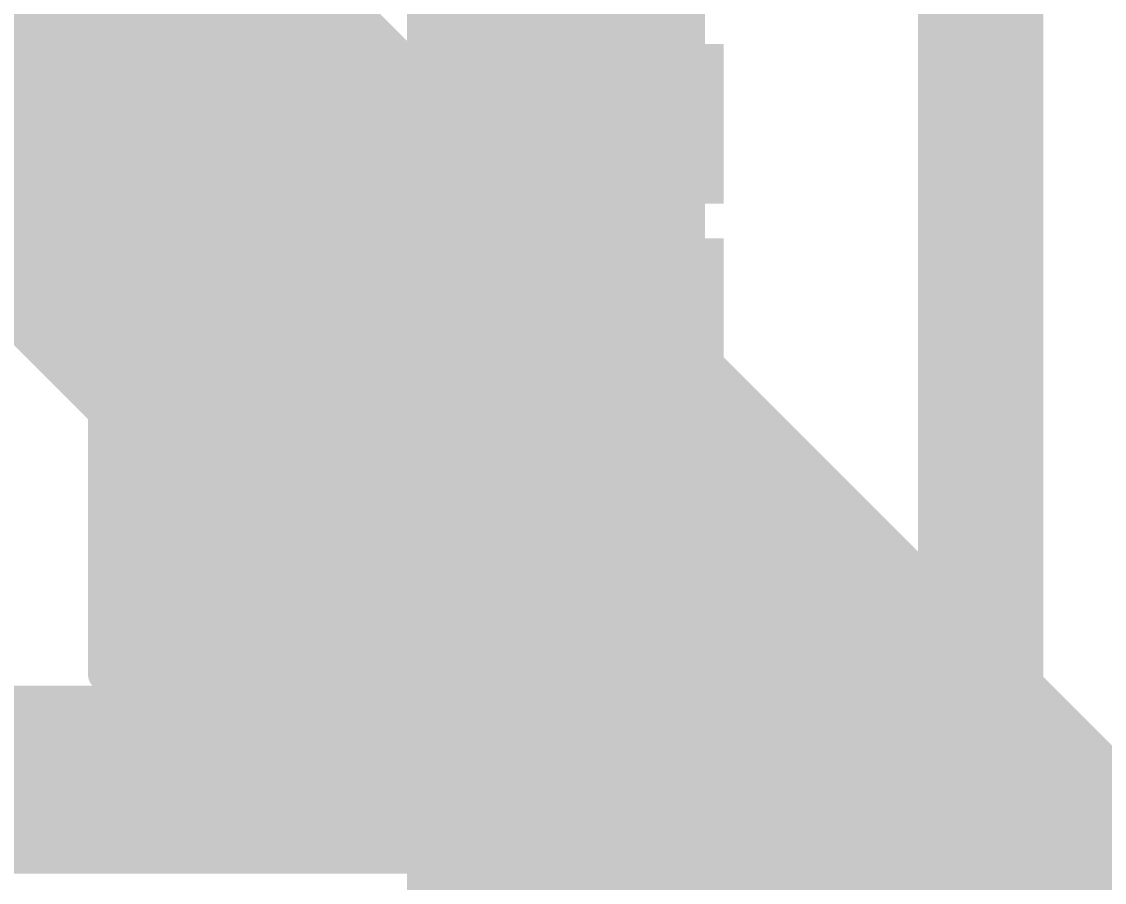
# Model space of a CAD drawing. Header units: inches. Extents: x 68 to 568, y 3 to 460.
# Drawn here: x 167.46 to 171.85, y 259.381 to 262.872 of the extents above; entities that cross this region are included whole.
import ezdxf

# ---------------------------------------------------------------- set-up
doc = ezdxf.new("R2010")
doc.units = ezdxf.units.IN
for name, color, linetype in [('Bottom Layer', 5, 'Continuous'), ('Layer 2', 76, 'Continuous'), ('Top Layer', 1, 'Continuous'), ('Top Overlay', 2, 'Continuous'), ('Top Paste', 8, 'Continuous'), ('Top Solder', 216, 'Continuous')]:
    doc.layers.add(name, color=color, linetype=linetype)
doc.styles.add('Arial', font='', dxfattribs={"height": 0.2})
doc.styles.get('Arial').set_extended_font_data('Arial')

# ---------------------------------------------------------------- blocks, each defined once
blk = doc.blocks.new('R___0603_492')
at = {"layer": 'Top Layer'}
for points in [[(-0.381, 0.4445), (-0.381, -0.4445), (-1.143, -0.4445), (-1.143, 0.4445)], [(1.143, 0.4445), (1.143, -0.4445), (0.381, -0.4445), (0.381, 0.4445)]]:
    blk.add_hatch(color=1, dxfattribs=at).paths.add_polyline_path(points)
at = {"layer": 'Top Paste'}
for points in [[(-0.381, 0.4445), (-0.381, -0.4445), (-1.143, -0.4445), (-1.143, 0.4445)], [(1.143, 0.4445), (1.143, -0.4445), (0.381, -0.4445), (0.381, 0.4445)]]:
    blk.add_hatch(color=8, dxfattribs=at).paths.add_polyline_path(points)
at = {"layer": 'Top Solder'}
for points in [[(-0.2794, 0.5461), (-0.2794, -0.5461), (-1.2446, -0.5461), (-1.2446, 0.5461)], [(1.2446, 0.5461), (1.2446, -0.5461), (0.2794, -0.5461), (0.2794, 0.5461)]]:
    blk.add_hatch(color=216, dxfattribs=at).paths.add_polyline_path(points)
at = {"layer": 'Top Overlay'}
for points in [[(-1.2192, 0.5334, 0.127, 0.127, 0), (1.2192, 0.5334, 0.127, 0.127, 0)], [(-1.2192, 0.5334, 0.127, 0.127, 0), (-1.2192, -0.5334, 0.127, 0.127, 0)], [(1.2192, 0.5334, 0.127, 0.127, 0), (1.2192, -0.5334, 0.127, 0.127, 0)], [(-1.2192, -0.5334, 0.127, 0.127, 0), (1.2192, -0.5334, 0.127, 0.127, 0)]]:
    blk.add_lwpolyline(points, format="xyseb", dxfattribs=at)
for points in [[(-1.25095, 0.5334, 0.0635, 0.0635, 1), (-1.18745, 0.5334, 0.0635, 0.0635, 1)], [(-1.25095, 0.5334, 0.0635, 0.0635, 1), (-1.18745, 0.5334, 0.0635, 0.0635, 1)], [(1.18745, 0.5334, 0.0635, 0.0635, 1), (1.25095, 0.5334, 0.0635, 0.0635, 1)], [(1.18745, 0.5334, 0.0635, 0.0635, 1), (1.25095, 0.5334, 0.0635, 0.0635, 1)], [(-1.25095, -0.5334, 0.0635, 0.0635, 1), (-1.18745, -0.5334, 0.0635, 0.0635, 1)], [(-1.25095, -0.5334, 0.0635, 0.0635, 1), (-1.18745, -0.5334, 0.0635, 0.0635, 1)], [(1.18745, -0.5334, 0.0635, 0.0635, 1), (1.25095, -0.5334, 0.0635, 0.0635, 1)], [(1.18745, -0.5334, 0.0635, 0.0635, 1), (1.25095, -0.5334, 0.0635, 0.0635, 1)]]:
    blk.add_lwpolyline(points, format="xyseb", close=True, dxfattribs=at)

msp = doc.modelspace()

# ---------------------------------------------------------------- hatches: boundary and pattern name
at = {"layer": 'Top Layer'}
for points in [[(169.4688, 266.5668), (169.4688, 259.4172), (170.2308, 259.4172), (170.2308, 266.5668)], [(165.9738, 261.82), (168.7703, 261.82), (168.7703, 263.72), (165.9738, 263.72)], [(167.8813, 259.4172), (168.7703, 259.4172), (168.7703, 261.0682), (167.8813, 261.0682)], [(158.2608, 259.4172), (170.2308, 259.4172), (170.2308, 260.1792), (158.2608, 260.1792)]]:
    msp.add_hatch(color=1, dxfattribs=at).paths.add_polyline_path(points)

# ---------------------------------------------------------------- linework, layer by layer
at = {"layer": 'Bottom Layer'}
msp.add_lwpolyline([(169.4227, 258.163, 0.8, 0.8, 0), (169.4227, 265.7649, 0.8, 0.8, 0)], format="xyseb", dxfattribs=at)
at = {"layer": 'Layer 2'}
msp.add_lwpolyline([(165.2648, 265.1382, 2, 2, 0), (180.2094, 250.1936, 2, 2, 0)], format="xyseb", dxfattribs=at)
at = {"layer": 'Top Layer'}
for points in [[(171.3484, 258.3455, 0.508, 0.508, 0), (171.3484, 276.987, 0.508, 0.508, 0)], [(162.0473, 259.7601, 0.508, 0.508, 0), (167.9067, 259.7601, 0.508, 0.508, 0)]]:
    msp.add_lwpolyline(points, format="xyseb", dxfattribs=at)
msp.add_lwpolyline([(167.7797, 259.7601, 0.254, 0.254, 1), (168.0337, 259.7601, 0.254, 0.254, 1)], format="xyseb", close=True, dxfattribs=at)

# ---------------------------------------------------------------- block references
at = {"rotation": 90}
msp.add_blockref('R___0603_492', (168.3258, 261.4422), dxfattribs=at)

# ---------------------------------------------------------------- texts
at = {"layer": 'Top Overlay', "style": 'Arial'}
msp.add_text('R120', height=1.016, rotation=90, dxfattribs=at).set_placement((170.3068, 260.249))

doc.saveas('drawing.dxf')
